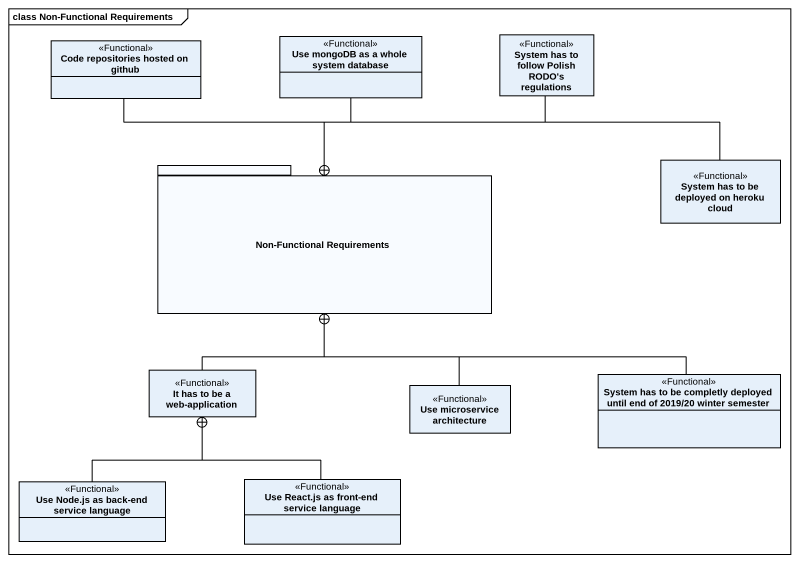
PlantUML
@startuml
mainframe class Non-Functional Requirements
hide circle
hide empty members
class "Code repositories hosted on github" as Code_repositories_hosted_on <<Functional>>
class "Use mongoDB as a whole system database" as Use_mongoDB_as_a_whole <<Functional>>
class "System has to follow Polish RODO's regulations" as System_has_to_follow_Polish <<Functional>>
package "Non-Functional Requirements" as Non_Functional_Requirements {
}
class "System has to be deployed on heroku cloud" as System_has_to_be_deployed <<Functional>>
class "It has to be a web-application" as It_has_to_be_a_web <<Functional>>
class "Use microservice architecture" as Use_microservice <<Functional>>
class "System has to be completly deployed until end of 2019/20 winter semester" as System_has_to_be_completly <<Functional>>
class "Use Node.js as back-end service language" as Use_Node_js_as_back_end <<Functional>>
class "Use React.js as front-end service language" as Use_React_js_as_front_end <<Functional>>
Code_repositories_hosted_on --+ Non_Functional_Requirements
Use_mongoDB_as_a_whole --+ Non_Functional_Requirements
System_has_to_follow_Polish --+ Non_Functional_Requirements
System_has_to_be_deployed -left-+ Non_Functional_Requirements
It_has_to_be_a_web -up-+ Non_Functional_Requirements
Use_microservice -up-+ Non_Functional_Requirements
System_has_to_be_completly -left-+ Non_Functional_Requirements
Use_Node_js_as_back_end -up-+ It_has_to_be_a_web
Use_React_js_as_front_end -up-+ It_has_to_be_a_web
@enduml
